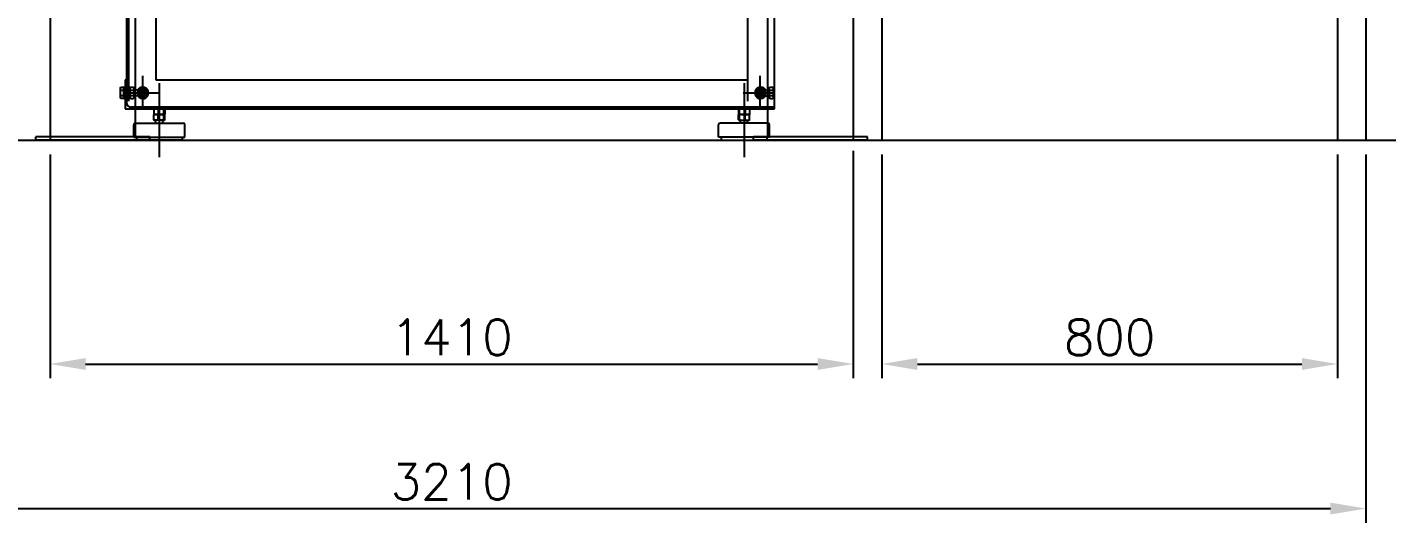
# Model space of a CAD drawing. Extents: x -24065 to -11187, y -102841 to -92978.
# Drawn here: x -22012 to -19625, y -97707 to -96837 of the extents above; entities that cross this region are included whole.
import ezdxf

# ---------------------------------------------------------------- set-up
doc = ezdxf.new("R2010")
doc.units = 0
doc.header["$LTSCALE"] = 200
doc.header["$MEASUREMENT"] = 0
doc.header["$PDMODE"] = 35
doc.header["$PDSIZE"] = 5
doc.linetypes.add('CENTER', pattern=[2, 1.25, -0.25, 0.25, -0.25])
for name, color, linetype in [('DIM', 1, 'Continuous'), ('M3', 3, 'Continuous'), ('M4', 4, 'Continuous'), ('M5', 5, 'Continuous'), ('MC1', 8, 'CENTER')]:
    doc.layers.add(name, color=color, linetype=linetype)
doc.styles.add('ROMANS', font='romans.shx')
doc.dimstyles.new('CEMI-1. 25', dxfattribs={"dimscale": 25, "dimtxt": 2.5, "dimasz": 2.5, "dimexe": 1, "dimexo": 1, "dimtad": 1, "dimdec": 0, "dimtxsty": 'ROMANS', "dimcen": 0, "dimclrd": 1, "dimclre": 1, "dimclrt": 3, "dimadec": 0, "dimazin": 2, "dimtfac": 1, "dimtdec": 0, "dimtmove": 0, "dimatfit": 3, "dimfxl": 1.25, "dimlwd": -1, "dimlwe": -1, "dimarcsym": 1})

# ---------------------------------------------------------------- blocks, each defined once
blk = doc.blocks.new('*D40')
at = {"layer": 'Defpoints', "color": 0, "transparency": 16777216}
for p in [(-22871.7, -97035), (-19661.7, -97035), (-19661.7, -97681.6)]:
    blk.add_point(p, dxfattribs=at)
at = {"layer": 'DIM', "color": 1, "transparency": 16777216}
for p, q in [((-22871.7, -97060), (-22871.7, -97706.6)), ((-19661.7, -97060), (-19661.7, -97706.6)), ((-22809.2, -97681.6), (-19724.2, -97681.6))]:
    blk.add_line(p, q, dxfattribs=at)
for points in [[(-22809.2, -97671.2), (-22809.2, -97692), (-22871.7, -97681.6)], [(-19724.2, -97671.2), (-19724.2, -97692), (-19661.7, -97681.6)]]:
    blk.add_solid(points, dxfattribs=at)
at = {"layer": 'DIM', "color": 3, "transparency": 16777216, "insert": (-21266.7, -97634.7), "char_height": 62.5, "attachment_point": 5, "style": 'ROMANS'}
blk.add_mtext('3210', dxfattribs=at)
blk = doc.blocks.new('ghhfhf')
at = {"layer": 'M3'}
for p, q in [((-10977.5, -20166.7), (-10977.5, -18714.7)), ((-12114.3, -20157.2), (-12114.3, -18956.7)), ((-12111.1, -20153.5), (-12111.1, -18956.7)), ((-12063.5, -19565.6), (-12063.5, -20115.9)), ((-11025.1, -19952.7), (-11025.1, -20153.5)), ((-10977.6, -20056.9), (-10977.5, -20056.9)), ((-12117.5, -20115.9), (-12114.3, -20115.9)), ((-12117.5, -20115.9), (-12117.5, -20166.7)), ((-12063.5, -20115.9), (-11025.1, -20115.9)), ((-12125.6, -20130.2), (-12124.8, -20128.9)), ((-12125.6, -20147.2), (-12125.6, -20130.2)), ((-12124.8, -20128.9), (-12119.8, -20128.9)), ((-12124.8, -20133.8), (-12119.8, -20133.8)), ((-12124.8, -20143.6), (-12119.8, -20143.6)), ((-12119.8, -20148.5), (-12119.8, -20128.9)), ((-12119.2, -20131), (-12119.8, -20131)), ((-12119.2, -20148.7), (-12119.2, -20128.7)), ((-12119.2, -20128.7), (-12117.5, -20128.7)), ((-12109.4, -20128.7), (-12111.1, -20128.7)), ((-12109.4, -20128.7), (-12109.4, -20148.7)), ((-12109.4, -20131.1), (-12108.2, -20128.9)), ((-12108.2, -20128.9), (-12102.7, -20128.9)), ((-12108.2, -20133.9), (-12102.7, -20133.9)), ((-12108.2, -20143.5), (-12102.7, -20143.5)), ((-12101.4, -20131.1), (-12102.7, -20128.9)), ((-12101.4, -20146.4), (-12101.4, -20131.1)), ((-12095.1, -20133.7), (-12101.4, -20133.7)), ((-12095.1, -20143.7), (-12101.4, -20143.7)), ((-12095.1, -20133.7), (-12095.1, -20143.7)), ((-12094.2, -20134.6), (-12095.1, -20133.7)), ((-12094.2, -20142.8), (-12095.1, -20143.7)), ((-12094.2, -20134.6), (-12094.2, -20142.8)), ((-10994.4, -20134.6), (-10993.5, -20133.7)), ((-10994.4, -20142.8), (-10994.4, -20134.6)), ((-10994.4, -20142.8), (-10993.5, -20143.7)), ((-10993.5, -20143.7), (-10993.5, -20133.7)), ((-10993.5, -20133.7), (-10987.2, -20133.7)), ((-10993.5, -20143.7), (-10987.2, -20143.7)), ((-10987.2, -20131.1), (-10985.9, -20128.9)), ((-10987.2, -20146.4), (-10987.2, -20131.1)), ((-10985.9, -20128.9), (-10980.4, -20128.9)), ((-10985.9, -20133.9), (-10980.4, -20133.9)), ((-10985.9, -20143.5), (-10980.4, -20143.5)), ((-10979.2, -20131.1), (-10980.4, -20128.9)), ((-10979.2, -20128.7), (-10979.2, -20148.7)), ((-10977.5, -20128.7), (-10979.2, -20128.7)), ((-12125.6, -20147.2), (-12124.8, -20148.5)), ((-12119.8, -20148.5), (-12124.8, -20148.5)), ((-12119.2, -20146.4), (-12119.8, -20146.4)), ((-12119.2, -20148.7), (-12117.5, -20148.7)), ((-12117.5, -20166.7), (-10977.5, -20166.7)), ((-12109.4, -20148.7), (-12111.1, -20148.7)), ((-12109.4, -20146.4), (-12108.2, -20148.5)), ((-12108.2, -20148.5), (-12102.7, -20148.5)), ((-12108, -20163.5), (-10977.5, -20163.5)), ((-12101.4, -20146.4), (-12102.7, -20148.5)), ((-12101.5, -20146.8), (-12101.5, -20146.4)), ((-12067.4, -20167.4), (-12067.4, -20176.1)), ((-12067.1, -20167.1), (-12066.5, -20167.1)), ((-12066.7, -20166.6), (-12066.7, -20166.7)), ((-12060.6, -20167.1), (-12058.6, -20167.1)), ((-12059.7, -20167.4), (-12059.7, -20176.1)), ((-12050.9, -20167.1), (-12049.5, -20167.1)), ((-12049.8, -20176.1), (-12049.8, -20167.4)), ((-12047.6, -20167.4), (-12047.6, -20176.1)), ((-11041, -20167.4), (-11041, -20176.1)), ((-11038.8, -20176.1), (-11038.8, -20167.4)), ((-11028.9, -20167.4), (-11028.9, -20176.1)), ((-11021.9, -20166.7), (-11021.9, -20166.6)), ((-11021.2, -20167.4), (-11021.2, -20176.1)), ((-10987.2, -20146.4), (-10985.9, -20148.5)), ((-10985.9, -20148.5), (-10980.4, -20148.5)), ((-10979.2, -20146.4), (-10980.4, -20148.5)), ((-10977.5, -20148.7), (-10979.2, -20148.7)), ((-12067.4, -20186.1), (-12067.4, -20177.4)), ((-12067.1, -20176.3), (-12066.5, -20176.3)), ((-12066.5, -20177.1), (-12067.1, -20177.1)), ((-12066.5, -20186.3), (-12067.1, -20186.3)), ((-12065.3, -20176.7), (-12049.7, -20176.7)), ((-12049.7, -20186.7), (-12065.3, -20186.7)), ((-12063.8, -20191.7), (-12063.8, -20186.7)), ((-12060.6, -20176.3), (-12058.6, -20176.3)), ((-12058.6, -20177.1), (-12060.6, -20177.1)), ((-12058.6, -20186.3), (-12060.6, -20186.3)), ((-12059.7, -20186.1), (-12059.7, -20177.4)), ((-12051.1, -20191.7), (-12051.1, -20186.7)), ((-12050.9, -20176.3), (-12049.5, -20176.3)), ((-12049.5, -20177.1), (-12050.9, -20177.1)), ((-12049.5, -20186.3), (-12050.9, -20186.3)), ((-12049.8, -20186.1), (-12049.8, -20177.4)), ((-12047.6, -20186.1), (-12047.6, -20177.4)), ((-11041, -20186.1), (-11041, -20177.4)), ((-11037.7, -20176.3), (-11039.1, -20176.3)), ((-11039.1, -20177.1), (-11037.7, -20177.1)), ((-11039.1, -20186.3), (-11037.7, -20186.3)), ((-11023.3, -20176.7), (-11038.9, -20176.7)), ((-11038.9, -20186.7), (-11023.3, -20186.7)), ((-11038.8, -20186.1), (-11038.8, -20177.4)), ((-11037.5, -20191.7), (-11037.5, -20186.7)), ((-11028.1, -20176.3), (-11030.1, -20176.3)), ((-11030.1, -20177.1), (-11028.1, -20177.1)), ((-11030.1, -20186.3), (-11028.1, -20186.3)), ((-11028.9, -20186.1), (-11028.9, -20177.4)), ((-11024.8, -20191.7), (-11024.8, -20186.7)), ((-11021.5, -20176.3), (-11022.1, -20176.3)), ((-11022.1, -20177.1), (-11021.5, -20177.1)), ((-11022.1, -20186.3), (-11021.5, -20186.3)), ((-11021.2, -20186.1), (-11021.2, -20177.4)), ((-12102.5, -20216.7), (-12102.5, -20194.7)), ((-12099.5, -20191.7), (-12015.5, -20191.7)), ((-12012.5, -20216.7), (-12012.5, -20194.7)), ((-11076.1, -20216.7), (-11076.1, -20194.7)), ((-10989.1, -20191.7), (-11073.1, -20191.7)), ((-10986.1, -20216.7), (-10986.1, -20194.7)), ((-12102.5, -20216.7), (-12012.5, -20216.7)), ((-12097.5, -20216.7), (-12097.5, -20221.7)), ((-12017.5, -20221.7), (-12097.5, -20221.7)), ((-12017.5, -20216.7), (-12017.5, -20221.7)), ((-10986.1, -20216.7), (-11076.1, -20216.7)), ((-11071.1, -20216.7), (-11071.1, -20221.7)), ((-11071.1, -20221.7), (-10991.1, -20221.7)), ((-10991.1, -20216.7), (-10991.1, -20221.7))]:
    blk.add_line(p, q, dxfattribs=at)
for centre, radius in [((-12086.3, -20138.7), 7.65), ((-12086.3, -20138.7), 5), ((-12086.3, -20138.7), 4.08), ((-11002.3, -20138.7), 7.65), ((-11002.3, -20138.7), 5), ((-11002.3, -20138.7), 4.08)]:
    blk.add_circle(centre, radius, dxfattribs=at)
for centre, radius, start, end in [((-12117.4, -20119), 3.05, 0, 90), ((-12086.3, -20138.7), 10, 209.433, 150.567), ((-11002.3, -20138.7), 10, 29.433, 330.567), ((-12108, -20157.2), 6.35, 180, 270), ((-12069.7, -20166.6), 3.05, 0, 90), ((-12065.3, -20172.2), 5.52, 90, 104.8272), ((-12049.7, -20172.2), 5.52, 75.1728, 90), ((-11018.9, -20166.6), 3.05, 90, 180), ((-10980.7, -20157.2), 6.35, 270, 300), ((-12065.3, -20171.2), 5.52, 255.1728, 270), ((-12065.3, -20182.2), 5.52, 90, 104.8272), ((-12065.3, -20181.2), 5.52, 255.1728, 270), ((-12049.7, -20171.2), 5.52, 270, 284.8272), ((-12049.7, -20182.2), 5.52, 75.1728, 90), ((-12049.7, -20181.2), 5.52, 270, 284.8272), ((-11038.9, -20171.2), 5.52, 255.1728, 270), ((-11038.9, -20182.2), 5.52, 90, 104.8272), ((-11038.9, -20181.2), 5.52, 255.1728, 270), ((-11023.3, -20171.2), 5.52, 270, 284.8272), ((-11023.3, -20182.2), 5.52, 75.1728, 90), ((-11023.3, -20181.2), 5.52, 270, 284.8272), ((-12099.5, -20194.7), 3, 90, 180), ((-12015.5, -20194.7), 3, 0, 90), ((-11073.1, -20194.7), 3, 90, 180), ((-10989.1, -20194.7), 3, 360, 90)]:
    blk.add_arc(centre, radius, start, end, dxfattribs=at)
for points, weights in [([(-12125.6, -20131.3), (-12125.6, -20130.2), (-12124.8, -20128.9)], [1, 1.0379548493, 1]), ([(-12124.8, -20133.8), (-12125.6, -20132.5), (-12125.6, -20131.3)], [1, 1.0379548493, 1]), ([(-12125.6, -20138.7), (-12125.6, -20136.4), (-12124.8, -20133.8)], [1, 1.03795484931, 1]), ([(-12124.8, -20143.6), (-12125.6, -20141), (-12125.6, -20138.7)], [1, 1.03795484931, 1]), ([(-12125.6, -20146.1), (-12125.6, -20144.9), (-12124.8, -20143.6)], [1, 1.0379548493, 1]), ([(-12108.2, -20133.9), (-12109.6, -20131.4), (-12108.2, -20128.9)], [1, 1.15804961504, 1]), ([(-12108.2, -20148.5), (-12109.6, -20146), (-12108.2, -20143.5)], [1, 1.15804961504, 1]), ([(-12108.2, -20143.5), (-12109.6, -20138.7), (-12108.2, -20133.9)], [1, 1.1481454356, 1]), ([(-12102.7, -20128.9), (-12101.2, -20131.4), (-12102.7, -20133.9)], [1, 1.15804961504, 1]), ([(-12102.7, -20133.9), (-12101.3, -20138.7), (-12102.7, -20143.5)], [1, 1.1481454356, 1]), ([(-12102.7, -20143.5), (-12101.2, -20146), (-12102.7, -20148.5)], [1, 1.15804961504, 1]), ([(-12092.5, -20131.1), (-12093.4, -20133.4), (-12094.2, -20135.4)], [1, 1.07006113877, 1.07385546148]), ([(-12094.2, -20142.4), (-12092.2, -20145), (-12089.9, -20147.8)], [1.0646333274, 1.11274844828, 1]), ([(-12082.7, -20129.6), (-12087.6, -20130.3), (-12092.5, -20131.1)], [1, 1.15804961504, 1]), ([(-12076.6, -20137.3), (-12079.7, -20133.4), (-12082.7, -20129.6)], [1, 1.15804961504, 1]), ([(-12080.1, -20146.3), (-12078.3, -20141.8), (-12076.6, -20137.3)], [1, 1.1481454356, 1]), ([(-11002.3, -20128.9), (-11006.6, -20131.4), (-11010.9, -20133.9)], [1, 1.15804961504, 1]), ([(-11010.9, -20133.9), (-11010.9, -20138.7), (-11010.9, -20143.5)], [1, 1.1481454356, 1]), ([(-11010.9, -20143.5), (-11006.6, -20146), (-11002.3, -20148.5)], [1, 1.15804961504, 1]), ([(-10993.8, -20133.9), (-10998, -20131.4), (-11002.3, -20128.9)], [1, 1.15804961504, 1]), ([(-11002.3, -20148.5), (-10998, -20146), (-10993.8, -20143.5)], [1, 1.15804961504, 1]), ([(-10993.8, -20133.9), (-10993.8, -20133.9), (-10993.8, -20133.9)], [1.00184388541, 1.00092775271, 1]), ([(-10993.8, -20143.5), (-10993.8, -20143.5), (-10993.8, -20143.5)], [1, 1.00092775271, 1.00184388541]), ([(-10985.9, -20133.9), (-10987.4, -20131.4), (-10985.9, -20128.9)], [1, 1.15804961504, 1]), ([(-10985.9, -20143.5), (-10987.3, -20138.7), (-10985.9, -20133.9)], [1, 1.1481454356, 1]), ([(-10985.9, -20148.5), (-10987.4, -20146), (-10985.9, -20143.5)], [1, 1.15804961504, 1]), ([(-10980.4, -20128.9), (-10979, -20131.4), (-10980.4, -20133.9)], [1, 1.15804961504, 1]), ([(-10980.4, -20133.9), (-10979.1, -20138.7), (-10980.4, -20143.5)], [1, 1.1481454356, 1]), ([(-10980.4, -20143.5), (-10979, -20146), (-10980.4, -20148.5)], [1, 1.15804961504, 1]), ([(-12124.8, -20148.5), (-12125.6, -20147.2), (-12125.6, -20146.1)], [1, 1.0379548493, 1]), ([(-12089.9, -20147.8), (-12085, -20147.1), (-12080.1, -20146.3)], [1, 1.15804961504, 1]), ([(-12067.1, -20167.1), (-12067.3, -20167.2), (-12067.4, -20167.4)], [1, 1.0017263808, 1.00001519104]), ([(-12067.4, -20167.4), (-12066.9, -20167.2), (-12066.5, -20167.1)], [1.00001519104, 1.0017263808, 1]), ([(-12060.6, -20167.1), (-12060.1, -20167.2), (-12059.7, -20167.4)], [1, 1.0017263808, 1.00001519104]), ([(-12059.7, -20167.4), (-12059.1, -20167.2), (-12058.6, -20167.1)], [1.00001519104, 1.0017263808, 1]), ([(-12050.9, -20167.1), (-12050.4, -20167.2), (-12049.8, -20167.4)], [1, 1.0017263808, 1.00001519104]), ([(-12049.8, -20167.4), (-12049.7, -20167.2), (-12049.5, -20167.1)], [1.00001519104, 1.0017263808, 1]), ([(-12047.8, -20167.1), (-12047.7, -20167.2), (-12047.6, -20167.4)], [1, 1.0017263808, 1.00001519104]), ([(-12067.4, -20176.1), (-12067.3, -20176.2), (-12067.1, -20176.3)], [1.00001519104, 1.0017263808, 1]), ([(-12066.5, -20176.3), (-12066.9, -20176.2), (-12067.4, -20176.1)], [1, 1.0017263808, 1.00001519104]), ([(-12067.4, -20177.4), (-12066.9, -20177.2), (-12066.5, -20177.1)], [1.00001519104, 1.0017263808, 1]), ([(-12067.1, -20177.1), (-12067.3, -20177.2), (-12067.4, -20177.4)], [1, 1.0017263808, 1.00001519104]), ([(-12066.5, -20186.3), (-12066.9, -20186.2), (-12067.4, -20186.1)], [1, 1.0017263808, 1.00001519104]), ([(-12067.4, -20186.1), (-12067.3, -20186.2), (-12067.1, -20186.3)], [1.00001519104, 1.0017263808, 1]), ([(-12059.7, -20176.1), (-12060.1, -20176.2), (-12060.6, -20176.3)], [1.00001519104, 1.0017263808, 1]), ([(-12060.6, -20177.1), (-12060.1, -20177.2), (-12059.7, -20177.4)], [1, 1.0017263808, 1.00001519104]), ([(-12059.7, -20186.1), (-12060.1, -20186.2), (-12060.6, -20186.3)], [1.00001519104, 1.0017263808, 1]), ([(-12058.6, -20176.3), (-12059.1, -20176.2), (-12059.7, -20176.1)], [1, 1.0017263808, 1.00001519104]), ([(-12059.7, -20177.4), (-12059.1, -20177.2), (-12058.6, -20177.1)], [1.00001519104, 1.00172638081, 1]), ([(-12058.6, -20186.3), (-12059.1, -20186.2), (-12059.7, -20186.1)], [1, 1.0017263808, 1.00001519104]), ([(-12049.8, -20176.1), (-12050.4, -20176.2), (-12050.9, -20176.3)], [1.00001519104, 1.0017263808, 1]), ([(-12050.9, -20177.1), (-12050.4, -20177.2), (-12049.8, -20177.4)], [1, 1.0017263808, 1.00001519104]), ([(-12049.8, -20186.1), (-12050.4, -20186.2), (-12050.9, -20186.3)], [1.00001519104, 1.0017263808, 1]), ([(-12049.5, -20176.3), (-12049.7, -20176.2), (-12049.8, -20176.1)], [1, 1.0017263808, 1.00001519104]), ([(-12049.8, -20177.4), (-12049.7, -20177.2), (-12049.5, -20177.1)], [1.00001519104, 1.0017263808, 1]), ([(-12049.5, -20186.3), (-12049.7, -20186.2), (-12049.8, -20186.1)], [1, 1.0017263808, 1.00001519104]), ([(-12047.6, -20176.1), (-12047.7, -20176.2), (-12047.8, -20176.3)], [1.00001519104, 1.0017263808, 1]), ([(-12047.8, -20177.1), (-12047.7, -20177.2), (-12047.6, -20177.4)], [1, 1.0017263808, 1.00001519104]), ([(-12047.6, -20186.1), (-12047.7, -20186.2), (-12047.8, -20186.3)], [1.00001519104, 1.0017263808, 1]), ([(-11041, -20176.1), (-11040.9, -20176.2), (-11040.8, -20176.3)], [1.00001519104, 1.0017263808, 1]), ([(-11040.8, -20177.1), (-11040.9, -20177.2), (-11041, -20177.4)], [1, 1.0017263808, 1.00001519104]), ([(-11041, -20186.1), (-11040.9, -20186.2), (-11040.8, -20186.3)], [1.00001519104, 1.0017263808, 1]), ([(-11039.1, -20176.3), (-11039, -20176.2), (-11038.8, -20176.1)], [1, 1.0017263808, 1.00001519104]), ([(-11038.8, -20177.4), (-11039, -20177.2), (-11039.1, -20177.1)], [1.00001519104, 1.0017263808, 1]), ([(-11039.1, -20186.3), (-11039, -20186.2), (-11038.8, -20186.1)], [1, 1.0017263808, 1.00001519104]), ([(-11038.8, -20176.1), (-11038.3, -20176.2), (-11037.7, -20176.3)], [1.00001519104, 1.0017263808, 1]), ([(-11037.7, -20177.1), (-11038.3, -20177.2), (-11038.8, -20177.4)], [1, 1.0017263808, 1.00001519104]), ([(-11038.8, -20186.1), (-11038.3, -20186.2), (-11037.7, -20186.3)], [1.00001519104, 1.0017263808, 1]), ([(-11030.1, -20176.3), (-11029.5, -20176.2), (-11028.9, -20176.1)], [1, 1.0017263808, 1.00001519104]), ([(-11028.9, -20177.4), (-11029.5, -20177.2), (-11030.1, -20177.1)], [1.00001519104, 1.00172638081, 1]), ([(-11030.1, -20186.3), (-11029.5, -20186.2), (-11028.9, -20186.1)], [1, 1.0017263808, 1.00001519104]), ([(-11028.9, -20176.1), (-11028.5, -20176.2), (-11028.1, -20176.3)], [1.00001519104, 1.0017263808, 1]), ([(-11028.1, -20177.1), (-11028.5, -20177.2), (-11028.9, -20177.4)], [1, 1.0017263808, 1.00001519104]), ([(-11028.9, -20186.1), (-11028.5, -20186.2), (-11028.1, -20186.3)], [1.00001519104, 1.0017263808, 1]), ([(-11022.1, -20176.3), (-11021.7, -20176.2), (-11021.2, -20176.1)], [1, 1.0017263808, 1.00001519104]), ([(-11021.2, -20177.4), (-11021.7, -20177.2), (-11022.1, -20177.1)], [1.00001519104, 1.0017263808, 1]), ([(-11022.1, -20186.3), (-11021.7, -20186.2), (-11021.2, -20186.1)], [1, 1.0017263808, 1.00001519104]), ([(-11021.2, -20176.1), (-11021.4, -20176.2), (-11021.5, -20176.3)], [1.00001519104, 1.0017263808, 1]), ([(-11021.5, -20177.1), (-11021.4, -20177.2), (-11021.2, -20177.4)], [1, 1.0017263808, 1.00001519104]), ([(-11021.2, -20186.1), (-11021.4, -20186.2), (-11021.5, -20186.3)], [1.00001519104, 1.0017263808, 1])]:
    blk.add_rational_spline(points, weights, degree=2, dxfattribs=at)
for points in [[(-12066.7, -20166.9), (-12066.8, -20166.9), (-12067, -20167), (-12067.1, -20167.1)], [(-12067.1, -20176.3), (-12067, -20176.4), (-12066.8, -20176.5), (-12066.7, -20176.5)], [(-12066.7, -20176.9), (-12066.8, -20176.9), (-12067, -20177), (-12067.1, -20177.1)], [(-12067.1, -20186.3), (-12067, -20186.4), (-12066.8, -20186.5), (-12066.7, -20186.5)], [(-11021.5, -20176.3), (-11021.6, -20176.4), (-11021.8, -20176.5), (-11021.9, -20176.5)], [(-11021.9, -20176.9), (-11021.8, -20176.9), (-11021.6, -20177), (-11021.5, -20177.1)], [(-11021.5, -20186.3), (-11021.6, -20186.4), (-11021.8, -20186.5), (-11021.9, -20186.5)]]:
    blk.add_open_spline(points, degree=3, dxfattribs=at)
for points, knots in [([(-12066.5, -20167.1), (-12065.5, -20166.9), (-12064.5, -20166.8), (-12063.5, -20166.8), (-12062.6, -20166.8), (-12061.6, -20166.9), (-12060.6, -20167.1)], [-0.3783461, -0.3783461, -0.3783461, -0.3783461, 0, 0, 0, 0.3783461, 0.3783461, 0.3783461, 0.3783461]), ([(-12058.6, -20167.1), (-12057.3, -20166.9), (-12055.9, -20166.8), (-12054.7, -20166.8), (-12053.5, -20166.8), (-12052.2, -20166.9), (-12050.9, -20167.1)], [-0.3783461, -0.3783461, -0.3783461, -0.3783461, 0, 0, 0, 0.3783461, 0.3783461, 0.3783461, 0.3783461]), ([(-12049.5, -20167.1), (-12049.3, -20166.9), (-12049, -20166.8), (-12048.7, -20166.8), (-12048.4, -20166.8), (-12048.1, -20166.9), (-12047.8, -20167.1)], [-0.3783461, -0.3783461, -0.3783461, -0.3783461, 0, 0, 0, 0.3783461, 0.3783461, 0.3783461, 0.3783461]), ([(-12060.6, -20176.3), (-12061.6, -20176.5), (-12062.6, -20176.6), (-12064.5, -20176.6), (-12065.5, -20176.5), (-12066.5, -20176.3)], [1.9783479, 1.9783479, 1.9783479, 1.9783479, 2.356694, 2.356694, 2.7350402, 2.7350402, 2.7350402, 2.7350402]), ([(-12066.5, -20177.1), (-12065.5, -20176.9), (-12064.5, -20176.8), (-12062.6, -20176.8), (-12061.6, -20176.9), (-12060.6, -20177.1)], [1.9783479, 1.9783479, 1.9783479, 1.9783479, 2.356694, 2.356694, 2.7350402, 2.7350402, 2.7350402, 2.7350402]), ([(-12060.6, -20186.3), (-12061.6, -20186.5), (-12062.6, -20186.6), (-12063.5, -20186.6), (-12064.5, -20186.6), (-12065.5, -20186.5), (-12066.5, -20186.3)], [-0.3783461, -0.3783461, -0.3783461, -0.3783461, 0, 0, 0, 0.3783461, 0.3783461, 0.3783461, 0.3783461]), ([(-12050.9, -20176.3), (-12052.2, -20176.5), (-12053.5, -20176.6), (-12055.9, -20176.6), (-12057.3, -20176.5), (-12058.6, -20176.3)], [1.9783479, 1.9783479, 1.9783479, 1.9783479, 2.356694, 2.356694, 2.7350402, 2.7350402, 2.7350402, 2.7350402]), ([(-12058.6, -20177.1), (-12057.3, -20176.9), (-12055.9, -20176.8), (-12053.5, -20176.8), (-12052.2, -20176.9), (-12050.9, -20177.1)], [1.9783479, 1.9783479, 1.9783479, 1.9783479, 2.356694, 2.356694, 2.7350402, 2.7350402, 2.7350402, 2.7350402]), ([(-12050.9, -20186.3), (-12052.2, -20186.5), (-12053.5, -20186.6), (-12054.7, -20186.6), (-12055.9, -20186.6), (-12057.3, -20186.5), (-12058.6, -20186.3)], [-0.3783461, -0.3783461, -0.3783461, -0.3783461, 0, 0, 0, 0.3783461, 0.3783461, 0.3783461, 0.3783461]), ([(-12047.8, -20176.3), (-12048.1, -20176.5), (-12048.4, -20176.6), (-12049, -20176.6), (-12049.3, -20176.5), (-12049.5, -20176.3)], [1.9783479, 1.9783479, 1.9783479, 1.9783479, 2.356694, 2.356694, 2.7350402, 2.7350402, 2.7350402, 2.7350402]), ([(-12049.5, -20177.1), (-12049.3, -20176.9), (-12049, -20176.8), (-12048.4, -20176.8), (-12048.1, -20176.9), (-12047.8, -20177.1)], [1.9783479, 1.9783479, 1.9783479, 1.9783479, 2.356694, 2.356694, 2.7350402, 2.7350402, 2.7350402, 2.7350402]), ([(-12047.8, -20186.3), (-12048.1, -20186.5), (-12048.4, -20186.6), (-12048.7, -20186.6), (-12049, -20186.6), (-12049.3, -20186.5), (-12049.5, -20186.3)], [-0.3783461, -0.3783461, -0.3783461, -0.3783461, 0, 0, 0, 0.3783461, 0.3783461, 0.3783461, 0.3783461]), ([(-11040.8, -20176.3), (-11040.5, -20176.5), (-11040.2, -20176.6), (-11039.7, -20176.6), (-11039.4, -20176.5), (-11039.1, -20176.3)], [1.9783479, 1.9783479, 1.9783479, 1.9783479, 2.356694, 2.356694, 2.7350402, 2.7350402, 2.7350402, 2.7350402]), ([(-11039.1, -20177.1), (-11039.4, -20176.9), (-11039.7, -20176.8), (-11040.2, -20176.8), (-11040.5, -20176.9), (-11040.8, -20177.1)], [1.9783479, 1.9783479, 1.9783479, 1.9783479, 2.356694, 2.356694, 2.7350402, 2.7350402, 2.7350402, 2.7350402]), ([(-11040.8, -20186.3), (-11040.5, -20186.5), (-11040.2, -20186.6), (-11039.9, -20186.6), (-11039.7, -20186.6), (-11039.4, -20186.5), (-11039.1, -20186.3)], [-0.3783461, -0.3783461, -0.3783461, -0.3783461, 0, 0, 0, 0.3783461, 0.3783461, 0.3783461, 0.3783461]), ([(-11037.7, -20176.3), (-11036.4, -20176.5), (-11035.1, -20176.6), (-11032.7, -20176.6), (-11031.3, -20176.5), (-11030.1, -20176.3)], [1.9783479, 1.9783479, 1.9783479, 1.9783479, 2.356694, 2.356694, 2.7350402, 2.7350402, 2.7350402, 2.7350402]), ([(-11030.1, -20177.1), (-11031.3, -20176.9), (-11032.7, -20176.8), (-11035.1, -20176.8), (-11036.4, -20176.9), (-11037.7, -20177.1)], [1.9783479, 1.9783479, 1.9783479, 1.9783479, 2.356694, 2.356694, 2.7350402, 2.7350402, 2.7350402, 2.7350402]), ([(-11037.7, -20186.3), (-11036.4, -20186.5), (-11035.1, -20186.6), (-11033.9, -20186.6), (-11032.7, -20186.6), (-11031.3, -20186.5), (-11030.1, -20186.3)], [-0.3783461, -0.3783461, -0.3783461, -0.3783461, 0, 0, 0, 0.3783461, 0.3783461, 0.3783461, 0.3783461]), ([(-11028.1, -20176.3), (-11027.1, -20176.5), (-11026, -20176.6), (-11024.2, -20176.6), (-11023.1, -20176.5), (-11022.1, -20176.3)], [1.9783479, 1.9783479, 1.9783479, 1.9783479, 2.356694, 2.356694, 2.7350402, 2.7350402, 2.7350402, 2.7350402]), ([(-11022.1, -20177.1), (-11023.1, -20176.9), (-11024.2, -20176.8), (-11026, -20176.8), (-11027.1, -20176.9), (-11028.1, -20177.1)], [1.9783479, 1.9783479, 1.9783479, 1.9783479, 2.356694, 2.356694, 2.7350402, 2.7350402, 2.7350402, 2.7350402]), ([(-11028.1, -20186.3), (-11027.1, -20186.5), (-11026, -20186.6), (-11025.1, -20186.6), (-11024.2, -20186.6), (-11023.1, -20186.5), (-11022.1, -20186.3)], [-0.3783461, -0.3783461, -0.3783461, -0.3783461, 0, 0, 0, 0.3783461, 0.3783461, 0.3783461, 0.3783461])]:
    blk.add_open_spline(points, degree=3, knots=knots, dxfattribs=at)
at = {"layer": 'MC1', "ltscale": 2.5}
for p, q in [((-12086.4, -20168.7), (-12086.4, -20108.7)), ((-11002.7, -20168.7), (-11002.7, -20108.7)), ((-12116.3, -20138.7), (-12056.3, -20138.7)), ((-12057.5, -20121.7), (-12057.5, -20251.7)), ((-11032.5, -20138.7), (-10977.5, -20138.7)), ((-11031.1, -20121.7), (-11031.1, -20251.7))]:
    blk.add_line(p, q, dxfattribs=at)
blk = doc.blocks.new('*D37')
at = {"layer": 'Defpoints', "color": 0, "transparency": 16777216}
for p in [(-20511.7, -97035), (-19711.7, -97035), (-19711.7, -97427.9)]:
    blk.add_point(p, dxfattribs=at)
at = {"layer": 'DIM', "color": 1, "transparency": 16777216}
for p, q in [((-20511.7, -97060), (-20511.7, -97452.9)), ((-19711.7, -97060), (-19711.7, -97452.9)), ((-20449.2, -97427.9), (-19774.2, -97427.9))]:
    blk.add_line(p, q, dxfattribs=at)
for points in [[(-20449.2, -97417.5), (-20449.2, -97438.3), (-20511.7, -97427.9)], [(-19774.2, -97417.5), (-19774.2, -97438.3), (-19711.7, -97427.9)]]:
    blk.add_solid(points, dxfattribs=at)
at = {"layer": 'DIM', "color": 3, "transparency": 16777216, "insert": (-20111.7, -97381), "char_height": 62.5, "attachment_point": 5, "style": 'ROMANS'}
blk.add_mtext('800', dxfattribs=at)
blk = doc.blocks.new('*D38')
at = {"layer": 'Defpoints', "color": 0, "transparency": 16777216}
for p in [(-21971.7, -97035), (-20561.7, -97029), (-20561.7, -97427.9)]:
    blk.add_point(p, dxfattribs=at)
at = {"layer": 'DIM', "color": 1, "transparency": 16777216}
for p, q in [((-21971.7, -97060), (-21971.7, -97452.9)), ((-20561.7, -97054), (-20561.7, -97452.9)), ((-21909.2, -97427.9), (-20624.2, -97427.9))]:
    blk.add_line(p, q, dxfattribs=at)
for points in [[(-21909.2, -97417.5), (-21909.2, -97438.3), (-21971.7, -97427.9)], [(-20624.2, -97417.5), (-20624.2, -97438.3), (-20561.7, -97427.9)]]:
    blk.add_solid(points, dxfattribs=at)
at = {"layer": 'DIM', "color": 3, "transparency": 16777216, "insert": (-21266.7, -97381), "char_height": 62.5, "attachment_point": 5, "style": 'ROMANS'}
blk.add_mtext('1410', dxfattribs=at)
blk = doc.blocks.new('*D35')
at = {"layer": 'Defpoints', "color": 0, "transparency": 16777216}
for p in [(-21899.2, -94644.9), (-23572.2, -97035), (-22871.7, -97035)]:
    blk.add_point(p, dxfattribs=at)
at = {"layer": 'DIM', "color": 1, "transparency": 16777216}
for p, q in [((-21924.2, -94644.9), (-23597.2, -94644.9)), ((-23572.2, -94707.4), (-23572.2, -96972.5)), ((-22896.7, -97035), (-23597.2, -97035))]:
    blk.add_line(p, q, dxfattribs=at)
for points in [[(-23582.6, -94707.4), (-23561.8, -94707.4), (-23572.2, -94644.9)], [(-23582.6, -96972.5), (-23561.8, -96972.5), (-23572.2, -97035)]]:
    blk.add_solid(points, dxfattribs=at)
at = {"layer": 'DIM', "color": 3, "transparency": 16777216, "insert": (-23619.1, -95840), "char_height": 62.5, "attachment_point": 5, "rotation": 90, "style": 'ROMANS'}
blk.add_mtext('2390', dxfattribs=at)

msp = doc.modelspace()

# ---------------------------------------------------------------- linework, layer by layer
at = {"layer": 'M4'}
for p, q in [((-21971.7, -95405), (-21971.7, -97035)), ((-21821.7, -97029), (-21821.7, -95405)), ((-20711.7, -97029), (-20711.7, -95405)), ((-20561.7, -95405), (-20561.7, -97035)), ((-20511.7, -95405), (-20511.7, -97035)), ((-19711.7, -95405), (-19711.7, -97035)), ((-19661.7, -95405), (-19661.7, -97035)), ((-21996.7, -97035), (-21996.7, -97029)), ((-21796.7, -97029), (-21996.7, -97029)), ((-21796.7, -97035), (-21996.7, -97035)), ((-21796.7, -97035), (-21796.7, -97029)), ((-20736.7, -97035), (-20736.7, -97029)), ((-20536.7, -97029), (-20736.7, -97029)), ((-20536.7, -97035), (-20736.7, -97035)), ((-20536.7, -97035), (-20536.7, -97029))]:
    msp.add_line(p, q, dxfattribs=at)
at = {"layer": 'M5'}
msp.add_line((-23934.6, -97035), (-11187.2, -97035), dxfattribs=at)

# ---------------------------------------------------------------- block references
at = {"layer": 'DIM'}
msp.add_blockref('ghhfhf', (-9722.4, -76813.3), dxfattribs=at)

# ---------------------------------------------------------------- dimensions: what is measured, and where the dimension line sits
dim = msp.add_linear_dim(base=(-23572.2, -97035), p1=(-21899.2, -94644.9), p2=(-22871.7, -97035), angle=90, dimstyle='CEMI-1. 25', dxfattribs=at)
dim.commit()
dim.dimension.update_dxf_attribs({"geometry": '*D35', "text_midpoint": (-23619.1, -95840)})
for base, p1, p2, picture, middle in [((-19661.7, -97681.6), (-22871.7, -97035), (-19661.7, -97035), '*D40', (-21266.7, -97634.7)), ((-20561.7, -97427.9), (-21971.7, -97035), (-20561.7, -97029), '*D38', (-21266.7, -97381)), ((-19711.7, -97427.9), (-20511.7, -97035), (-19711.7, -97035), '*D37', (-20111.7, -97381))]:
    dim = msp.add_linear_dim(base=base, p1=p1, p2=p2, dimstyle='CEMI-1. 25', dxfattribs=at)
    dim.commit()
    dim.dimension.update_dxf_attribs({"geometry": picture, "text_midpoint": middle})

doc.saveas('drawing.dxf')
